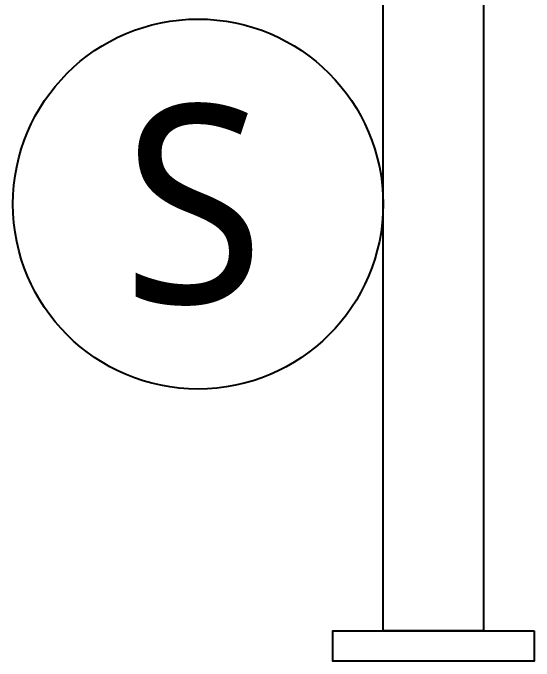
# Model space of a CAD drawing. Extents: x 11477420 to 23072185, y -28506554 to -14238804.
# Drawn here: x 11520228 to 11520746, y -14276329 to -14275685 of the extents above; entities that cross this region are included whole.
import ezdxf

# ---------------------------------------------------------------- set-up
doc = ezdxf.new("R2010")
doc.units = 0
doc.header["$LTSCALE"] = 50
doc.header["$MEASUREMENT"] = 0
doc.layers.get('0').update_dxf_attribs({"linetype": 'CONTINUOUS'})
for name, color, linetype in [('1.천장.벽체선(내벽)', 3, 'CONTINUOUS'), ('CO-DO-FR', 7, 'CONTINUOUS'), ('설비', 7, 'CONTINUOUS')]:
    doc.layers.add(name, color=color, linetype=linetype)
doc.styles.add('코레일둥고', font='Korail_Round_Gothic_Medium.ttf')

# ---------------------------------------------------------------- blocks, each defined once
blk = doc.blocks.new('flooor2')
at = {"layer": '1.천장.벽체선(내벽)', "ltscale": 30}
for p, q in [((11520696.07, -14276299.45), (11520696.07, -14273794.45)), ((11520596.07, -14276299.45), (11520596.07, -14274399.45)), ((11520696.07, -14276299.45), (11520596.07, -14276299.45))]:
    blk.add_line(p, q, dxfattribs=at)
at = {"layer": 'CO-DO-FR', "color": 8}
blk.add_lwpolyline([(11520746.07, -14276299.45), (11520746.07, -14276329.45), (11520546.07, -14276329.45), (11520546.07, -14276299.45)], close=True, dxfattribs=at)
blk = doc.blocks.new('SW')
at = {"layer": '설비', "color": 140}
blk.add_circle((11533254.07, -14277699.45), 184, dxfattribs=at)
at = {"layer": '설비', "color": 140, "insert": (11533319.97, -14277600.82), "char_height": 197.1429, "attachment_point": 3, "style": '코레일둥고'}
blk.add_mtext_dynamic_manual_height_columns('{\\fMalgun Gothic|b0|i0|c129|p50;S}', width=314.327, gutter_width=2.19, heights=[0], dxfattribs=at)

msp = doc.modelspace()

# ---------------------------------------------------------------- block references
msp.add_blockref('flooor2', (0, 0))
at = {"layer": '설비', "color": 140}
msp.add_blockref('SW', (-12842, 1824.46), dxfattribs=at)

doc.saveas('drawing.dxf')
